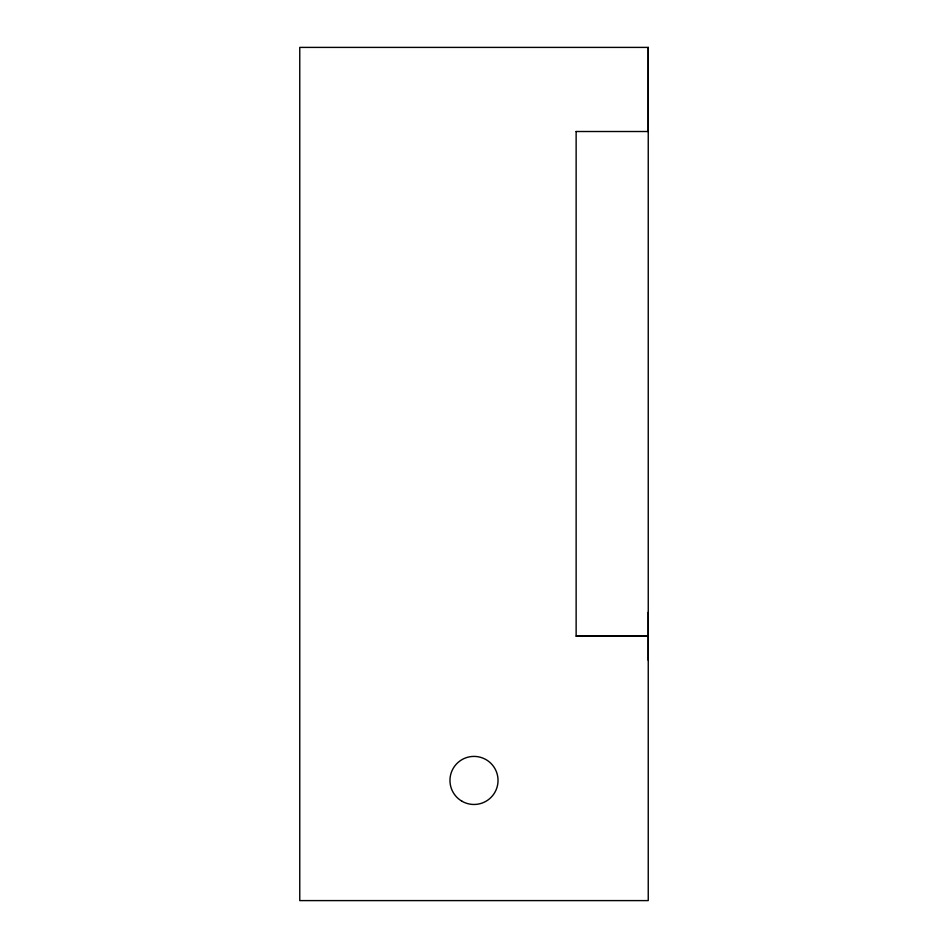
<?xml version="1.0" encoding="UTF-8"?>
<svg xmlns="http://www.w3.org/2000/svg" width="948" height="948" viewBox="0 0 948 948"><rect width="100%" height="100%" fill="white"/><g stroke="black" fill="none" stroke-linecap="round" stroke-linejoin="round"><path stroke-width="1.42" d="M648.242 660.258L648.242 612.195M648.242 47.4L648.242 900.6L299.758 900.6L299.758 47.4L648.242 47.4L648.231 131.511L576.135 131.511M576.135 636.167L648.242 636.226L576.135 636.155L576.135 131.523M461.984 801.25A24.032 24.032 0 0 0 498.032 780.429A24.032 24.032 0 0 0 461.984 759.621A24.032 24.032 0 0 0 461.984 801.25"/></g></svg>
